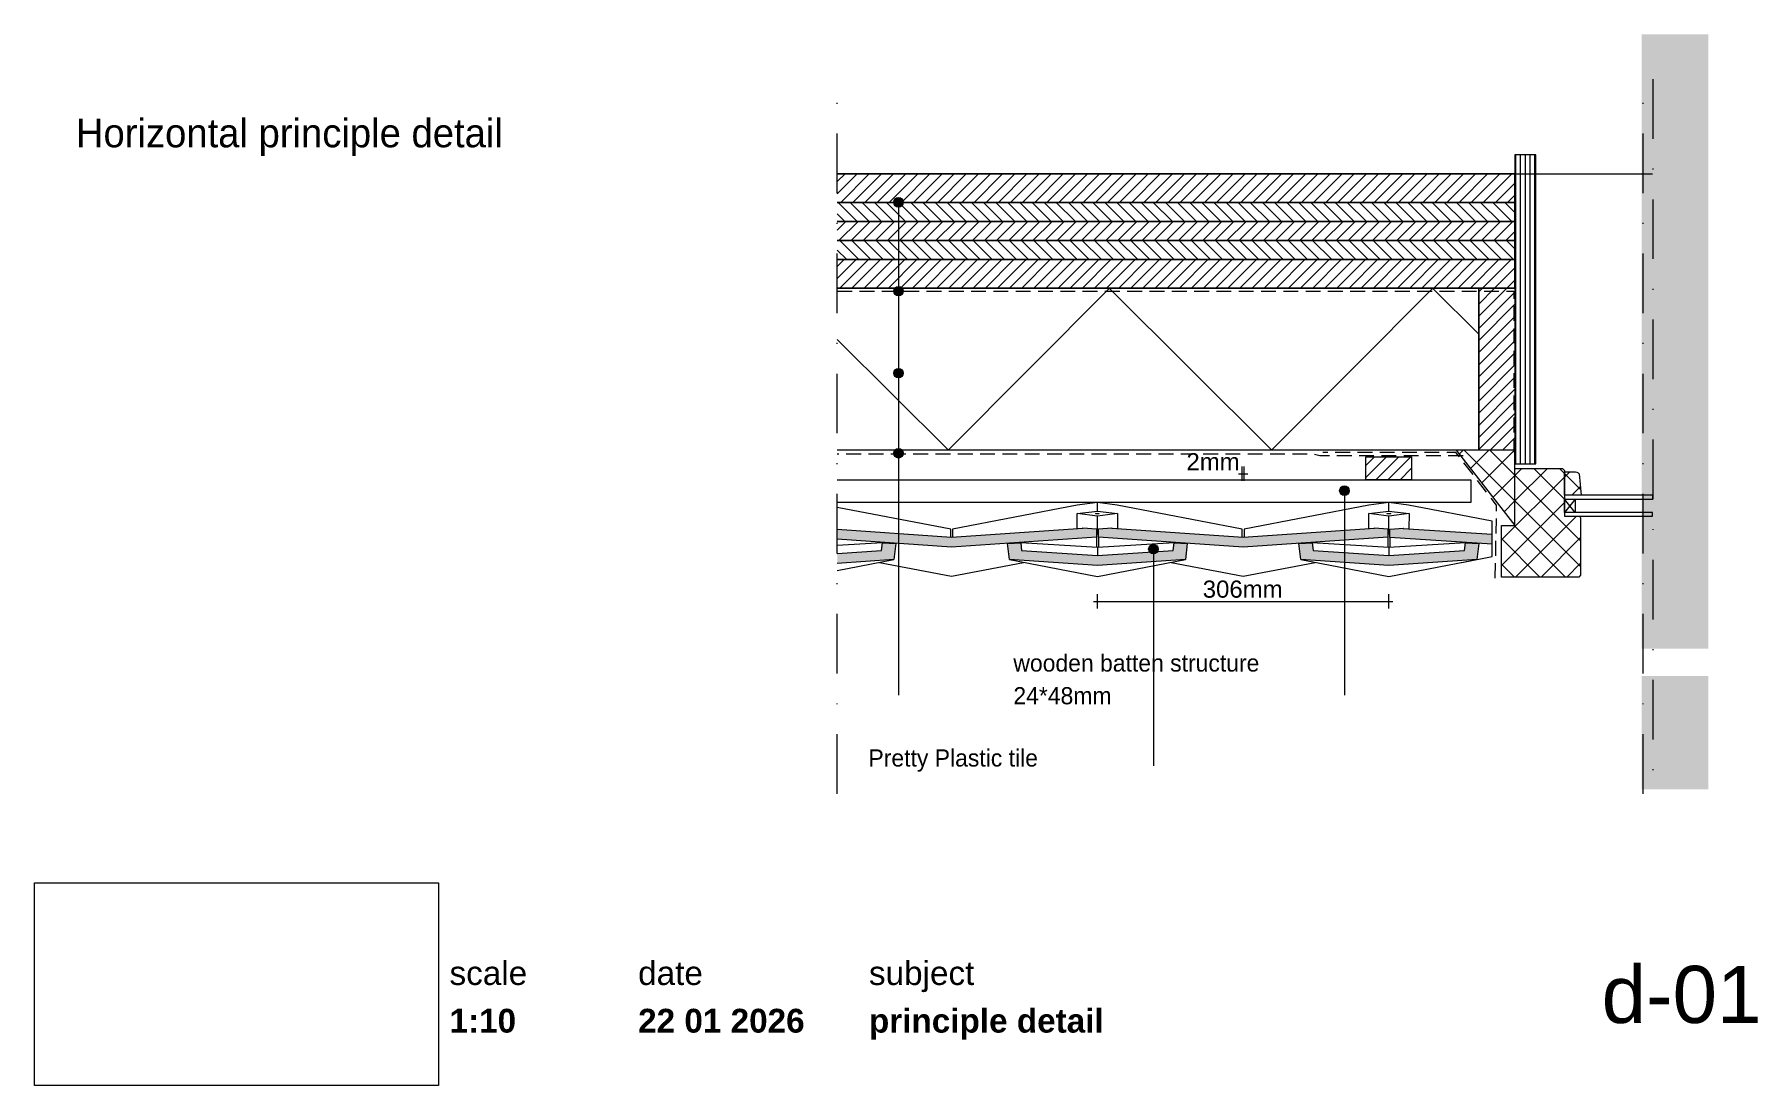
# Paper-space layout 'd-01 principle detail' of a CAD drawing. Header units: millimetres. Extents: x 14 to 195, y 11 to 272.
# Drawn here: x 13.7 to 194.6, y 11.1 to 121.4 of the extents above; entities that cross this region are included whole.
import ezdxf
from ezdxf.xclip import XClip

# ---------------------------------------------------------------- set-up
doc = ezdxf.new("R2010")
doc.units = ezdxf.units.MM
doc.header["$MEASUREMENT"] = 0
doc.header["$XCLIPFRAME"] = 0
for name, pattern in [('B0302', [12.51, 6.26, -3.125, 0, -3.125]), ('B0701', [2.3412, 1.56, -0.7812]), ('Wipeout_Contour', [1000, 0, -1000])]:
    doc.linetypes.add(name, pattern=pattern)
for name, color, linetype in [('#01', 7, 'Continuous'), ('Dim - 1_50_100', 7, 'Continuous'), ('Info - 1_50_100', 7, 'Continuous'), ('Info - 1_5_10', 7, 'Continuous'), ('Info - Nederlands', 7, 'Continuous')]:
    doc.layers.add(name, color=color, linetype=linetype)
doc.styles.add('GENERATED_STYLE_1', font='HelveticaNeue.ttc')
doc.styles.add('GENERATED_STYLE_2', font='HelveticaNeue.ttc')
doc.styles.add('GENERATED_STYLE_3', font='Helvetica.ttc')
doc.styles.add('GENERATED_STYLE_4', font='')
doc.styles.get('GENERATED_STYLE_4').set_extended_font_data('Work Sans')
picture_1 = doc.add_image_def('image1.png', size_in_pixel=(317, 159))
pattern_1 = [(45, (-428.7297, 229.6464), (-1.343503, 1.343503), []), (135, (-428.7297, 229.6464), (1.343503, 1.343503), [])]
pattern_2 = [(45, (-428.7297, 229.6464), (-0.6363961, 0.6363961), [])]
pattern_3 = [(315, (-428.7297, 229.6464), (0.6363961, 0.6363961), [])]

# ---------------------------------------------------------------- blocks, each defined once
blk = doc.blocks.new('Drawing_1_1', base_point=(-200, 60))
at = {"color": 2, "linetype": 'Continuous', "lineweight": 0}
for s, insert, char_height, attachment_point, style in [('\\A1;{\\pql;\\fHelvetica Neue|b0|i0|c0|p0;\\W1.000000;scale}', (57.28, 24.14), 2.5, 1, 'GENERATED_STYLE_1'), ('\\A1;{\\pql;\\fHelvetica Neue|b0|i0|c0|p0;\\W1.000000;date}', (77.08, 24.14), 2.5, 1, 'GENERATED_STYLE_1'), ('\\A1;{\\pql;\\fHelvetica Neue|b0|i0|c0|p0;\\W1.000000;subject}', (101.31, 24.14), 2.5, 1, 'GENERATED_STYLE_1'), ('\\A1;{\\pqr;\\fHelvetica Neue|b0|i0|c0|p0;\\W1.000000;d-01}', (195, 23.65), 6, 3, 'GENERATED_STYLE_1'), ('\\A1;{\\pql;\\fHelvetica Neue|b1|i0|c0|p0;\\W1.000000;1:10}', (57.28, 19.14), 2.5, 1, 'GENERATED_STYLE_2'), ('\\A1;{\\pql;\\fHelvetica Neue|b1|i0|c0|p0;\\W1.000000;22 01 2026}', (77.08, 19.14), 2.5, 1, 'GENERATED_STYLE_2'), ('\\A1;{\\pql;\\fHelvetica Neue|b1|i0|c0|p0;\\W1.000000;principle detail}', (101.31, 19.14), 2.5, 1, 'GENERATED_STYLE_2')]:
    blk.add_mtext(s, dxfattribs=dict(at, insert=insert, char_height=char_height, attachment_point=attachment_point, style=style))
at = {"color": 254, "linetype": 'Wipeout_Contour', "lineweight": 0, "ltscale": 174.062972}
blk.add_wipeout([(13.71, 11.09), (56.11, 11.09), (56.11, 32.35), (13.71, 32.35)], dxfattribs=at)
at = {"color": 9, "lineweight": 0}
image = blk.add_image(picture_1, insert=(13.71, 11.09), size_in_units=(42.4, 21.27), dxfattribs=at)
image.set_boundary_path([(-0.5, -0.5), (316.5, 158.5)])
blk = doc.blocks.new('Drawing_3_2', base_point=(-428.73, 229.65))
at = {"layer": '#01', "linetype": 'Continuous', "lineweight": 0, "true_color": 0x000000}
for points in [[(103.91, 103.8), (103.95, 103.61), (104.05, 103.44), (104.22, 103.34), (104.41, 103.3), (104.6, 103.34), (104.76, 103.44), (104.87, 103.61), (104.91, 103.8), (104.87, 103.99), (104.76, 104.15), (104.6, 104.26), (104.41, 104.3), (104.22, 104.26), (104.05, 104.15), (103.95, 103.99)], [(103.91, 94.48), (103.95, 94.29), (104.05, 94.12), (104.22, 94.02), (104.41, 93.98), (104.6, 94.02), (104.76, 94.12), (104.87, 94.29), (104.91, 94.48), (104.87, 94.67), (104.76, 94.83), (104.6, 94.94), (104.41, 94.98), (104.22, 94.94), (104.05, 94.83), (103.95, 94.67)], [(103.91, 85.87), (103.95, 85.68), (104.05, 85.52), (104.22, 85.41), (104.41, 85.37), (104.6, 85.41), (104.76, 85.52), (104.87, 85.68), (104.91, 85.87), (104.87, 86.06), (104.76, 86.22), (104.6, 86.33), (104.41, 86.37), (104.22, 86.33), (104.05, 86.22), (103.95, 86.06)], [(103.91, 77.46), (103.95, 77.27), (104.05, 77.11), (104.22, 77), (104.41, 76.96), (104.6, 77), (104.76, 77.11), (104.87, 77.27), (104.91, 77.46), (104.87, 77.65), (104.76, 77.82), (104.6, 77.93), (104.41, 77.96), (104.22, 77.93), (104.05, 77.82), (103.95, 77.65)], [(150.72, 73.53), (150.76, 73.34), (150.87, 73.18), (151.03, 73.07), (151.22, 73.03), (151.41, 73.07), (151.58, 73.18), (151.68, 73.34), (151.72, 73.53), (151.68, 73.72), (151.58, 73.89), (151.41, 73.99), (151.22, 74.03), (151.03, 73.99), (150.87, 73.89), (150.76, 73.72)], [(130.67, 67.4), (130.7, 67.21), (130.81, 67.04), (130.97, 66.93), (131.17, 66.9), (131.36, 66.93), (131.52, 67.04), (131.63, 67.21), (131.67, 67.4), (131.63, 67.59), (131.52, 67.75), (131.36, 67.86), (131.17, 67.9), (130.97, 67.86), (130.81, 67.75), (130.7, 67.59)]]:
    blk.add_hatch(color=18, dxfattribs=at).paths.add_polyline_path(points)
at = {"layer": '#01', "linetype": 'Continuous', "lineweight": 0, "true_color": 0xe4e7e8}
for points in [[(109.99, 68.65), (97.99, 69.48), (97.99, 68.44), (109.99, 67.61), (125.19, 68.66), (125.19, 69.54), (123.77, 69.63), (123.77, 69.61)], [(140.59, 68.65), (126.81, 69.61), (126.81, 69.63), (125.39, 69.54), (125.39, 68.66), (140.59, 67.61), (155.79, 68.66), (155.79, 69.54), (154.37, 69.63), (154.37, 69.61)], [(157.41, 69.58), (155.99, 69.49), (155.99, 68.61), (166.72, 67.9), (166.72, 68.95), (157.4, 69.56)], [(97.99, 66.94), (97.99, 65.9), (103.93, 66.3), (104.13, 67.97), (102.74, 68.06), (102.63, 67.26)], [(115.84, 67.97), (116.05, 66.3), (125.29, 65.68), (134.53, 66.3), (134.73, 67.97), (133.34, 68.06), (133.23, 67.26), (125.29, 66.72), (117.34, 67.26), (117.24, 68.06)], [(146.44, 67.97), (146.65, 66.3), (155.89, 65.68), (165.13, 66.3), (165.33, 67.97), (163.94, 68.06), (163.83, 67.26), (155.89, 66.72), (147.94, 67.26), (147.84, 68.06)]]:
    blk.add_hatch(color=254, dxfattribs=at).paths.add_polyline_path(points)
at = {"layer": 'Info - 1_50_100', "linetype": 'Continuous', "lineweight": 0, "true_color": 0x000000}
h = blk.add_hatch(dxfattribs=at)
h.set_pattern_fill('325_Houtachtig_plaatmate_E3', color=18, style=0, pattern_type=2)
h.set_pattern_definition([(90, (170.2233, 143.45415), (-0.5, 0), [])])
h.paths.add_polyline_path([(171.32, 108.78), (169.12, 108.78), (169.12, 76.36), (171.32, 76.36)])
h = blk.add_hatch(dxfattribs=at)
h.set_pattern_fill('310_Naaldhout__01__0002', color=18, style=0, pattern_type=2)
h.set_pattern_definition(pattern_2)
h.paths.add_polyline_path([(169.12, 106.78), (97.99, 106.78), (97.99, 103.78), (169.12, 103.78)])
h = blk.add_hatch(dxfattribs=at)
h.set_pattern_fill('310_Naaldhout__02__0002', color=18, style=0, pattern_type=2)
h.set_pattern_definition(pattern_3)
h.paths.add_polyline_path([(169.12, 103.78), (97.99, 103.78), (97.99, 101.78), (169.12, 101.78)])
h = blk.add_hatch(dxfattribs=at)
h.set_pattern_fill('310_Naaldhout__01__0002', color=18, style=0, pattern_type=2)
h.set_pattern_definition(pattern_2)
h.paths.add_polyline_path([(169.12, 101.78), (97.99, 101.78), (97.99, 99.78), (169.12, 99.78)])
h = blk.add_hatch(dxfattribs=at)
h.set_pattern_fill('310_Naaldhout__02__0002', color=18, style=0, pattern_type=2)
h.set_pattern_definition(pattern_3)
h.paths.add_polyline_path([(169.12, 99.78), (97.99, 99.78), (97.99, 97.78), (169.12, 97.78)])
h = blk.add_hatch(dxfattribs=at)
h.set_pattern_fill('310_Naaldhout__01__0002', color=18, style=0, pattern_type=2)
h.set_pattern_definition(pattern_2)
h.paths.add_polyline_path([(169.12, 97.78), (97.99, 97.78), (97.99, 94.78), (169.12, 94.78)])
h = blk.add_hatch(dxfattribs=at)
h.set_pattern_fill('415_Isolatie_ruit_0002', color=18, style=0, pattern_type=2)
h.set_pattern_definition([(135.15, (109.64, 77.777), (16.881, 16.97), []), (225.15, (109.64, 77.777), (-17.06, 16.97), [])])
h.paths.add_polyline_path([(165.32, 94.78), (97.99, 94.78), (97.99, 77.78), (165.32, 77.78)])
h = blk.add_hatch(dxfattribs=at)
h.set_pattern_fill('310_Naaldhout__01__0002', color=18, style=0, pattern_type=2)
h.set_pattern_definition(pattern_2)
h.paths.add_polyline_path([(169.12, 77.78), (169.12, 94.78), (165.32, 94.78), (165.32, 77.78)])
at = {"layer": 'Info - 1_5_10', "linetype": 'Continuous', "lineweight": 0, "true_color": 0x99a3a6}
h = blk.add_hatch(dxfattribs=at)
h.set_pattern_fill('310_Naaldhout__01__0002', color=253, style=0, pattern_type=2)
h.set_pattern_definition(pattern_2)
h.paths.add_polyline_path([(153.48, 74.68), (158.28, 74.68), (158.28, 77.08), (153.48, 77.08)])
h = blk.add_hatch(dxfattribs=at)
h.set_pattern_fill('305_Loofhout__02__0002', color=253, style=0, pattern_type=2)
h.set_pattern_definition(pattern_1)
h.paths.add_polyline_path([(169.12, 77.78), (162.94, 77.78), (169.12, 69.86)])
h = blk.add_hatch(dxfattribs=at)
h.set_pattern_fill('305_Loofhout__02__0002', color=253, style=0, pattern_type=2)
h.set_pattern_definition(pattern_1)
h.paths.add_polyline_path([(167.72, 69.86), (167.72, 64.46), (175.82, 64.46), (176.02, 64.66), (176.02, 70.66), (175.92, 70.85), (174.32, 70.85), (174.32, 73.96), (174.32, 75.66), (174.12, 75.86), (169.12, 75.86), (169.12, 69.86)])
h = blk.add_hatch(dxfattribs=at)
h.set_pattern_fill('305_Loofhout__02__0002', color=253, style=0, pattern_type=2)
h.set_pattern_definition(pattern_1)
h.paths.add_polyline_path([(174.32, 73.05), (176.09, 73.05), (175.86, 75.29, 0.246914), (175.31, 75.51), (174.32, 75.51)])
at = {"layer": '#01', "color": 9, "linetype": 'Continuous', "lineweight": 0}
for p, q in [((169.12, 106.78), (183.56, 106.78)), ((104.41, 103.3), (104.41, 58.28)), ((104.41, 93.98), (104.41, 52.06)), ((104.41, 85.37), (104.41, 60.47)), ((104.41, 76.96), (104.41, 52.06)), ((151.22, 73.03), (151.22, 52.06)), ((175.45, 71.25), (174.32, 72.65)), ((175.45, 72.65), (174.32, 71.25)), ((109.89, 69.49), (97.99, 71.78)), ((123.17, 72.01), (110.09, 69.49)), ((125.29, 72.28), (123.17, 72.01)), ((123.17, 71.12), (125.29, 71.38)), ((123.17, 69.57), (123.17, 71.12)), ((125.29, 70.85), (123.17, 71.12)), ((125.09, 71.12), (125.15, 71.13)), ((125.15, 71.1), (125.09, 71.12)), ((125.15, 71.13), (125.29, 71.14)), ((125.29, 71.09), (125.15, 71.1)), ((127.36, 72.02), (125.29, 72.28)), ((125.29, 71.38), (125.29, 72.28)), ((125.29, 71.38), (127.41, 71.12)), ((125.29, 71.14), (125.43, 71.13)), ((127.41, 71.12), (125.29, 70.85)), ((125.43, 71.1), (125.29, 71.09)), ((125.29, 69.01), (125.29, 70.85)), ((125.43, 71.13), (125.49, 71.12)), ((125.49, 71.12), (125.43, 71.1)), ((140.49, 69.49), (127.36, 72.02)), ((127.41, 71.12), (127.4, 69.57)), ((153.77, 72.01), (140.69, 69.49)), ((155.89, 72.28), (153.77, 72.01)), ((153.77, 71.12), (155.89, 71.38)), ((153.77, 69.54), (153.77, 71.12)), ((155.89, 70.85), (153.77, 71.12)), ((155.69, 71.12), (155.75, 71.13)), ((155.75, 71.1), (155.69, 71.12)), ((155.75, 71.13), (155.89, 71.14)), ((155.89, 71.09), (155.75, 71.1)), ((157.96, 72.02), (155.89, 72.28)), ((155.89, 71.38), (155.89, 72.28)), ((155.89, 71.38), (158.01, 71.12)), ((155.89, 71.14), (156.03, 71.13)), ((158.01, 71.12), (155.89, 70.85)), ((156.03, 71.1), (155.89, 71.09)), ((155.89, 69.01), (155.89, 70.85)), ((156.03, 71.13), (156.09, 71.12)), ((156.09, 71.12), (156.03, 71.1)), ((166.72, 70.33), (157.96, 72.02)), ((158.01, 71.12), (158, 69.52)), ((109.89, 68.66), (109.89, 69.49)), ((110.09, 69.49), (110.09, 68.65)), ((125.19, 69.03), (125.29, 69.01)), ((125.29, 69.01), (125.39, 69.03)), ((140.49, 68.66), (140.49, 69.49)), ((140.69, 69.49), (140.69, 68.65)), ((155.79, 69.03), (155.89, 69.01)), ((155.89, 69.01), (155.99, 69.03)), ((166.72, 68.95), (166.72, 70.33)), ((166.72, 66.61), (166.72, 68.95)), ((102.74, 68.06), (97.99, 67.78)), ((125.29, 67.58), (117.24, 68.06)), ((125.19, 68.66), (125.19, 67.59)), ((133.34, 68.06), (125.29, 67.58)), ((125.29, 67.58), (125.29, 66.72)), ((125.39, 68.66), (125.39, 67.59)), ((155.89, 67.58), (147.84, 68.06)), ((155.79, 68.66), (155.79, 67.59)), ((163.94, 68.06), (155.89, 67.58)), ((155.89, 67.58), (155.89, 66.72)), ((156, 68.62), (156, 67.6)), ((97.99, 65.16), (103.93, 66.3)), ((102.43, 65.99), (109.99, 64.54)), ((109.99, 64.54), (117.55, 65.99)), ((116.05, 66.3), (125.29, 64.52)), ((125.29, 64.52), (134.53, 66.3)), ((131.17, 66.9), (131.17, 44.64)), ((133.03, 65.99), (140.59, 64.54)), ((140.59, 64.54), (148.15, 65.99)), ((146.65, 66.3), (155.89, 64.52)), ((155.89, 64.52), (165.13, 66.3)), ((163.56, 66), (166.72, 66.61))]:
    blk.add_line(p, q, dxfattribs=at)
at = {"layer": '#01', "color": 2, "linetype": 'Continuous', "lineweight": 0}
for p, q in [((97.99, 69.48), (109.99, 68.65)), ((109.99, 68.65), (123.77, 69.61)), ((123.77, 69.61), (123.77, 69.63)), ((123.77, 69.63), (125.19, 69.54)), ((125.19, 69.54), (125.19, 68.66)), ((125.39, 69.54), (126.81, 69.63)), ((125.39, 68.66), (125.39, 69.54)), ((126.81, 69.63), (126.81, 69.61)), ((126.81, 69.61), (140.59, 68.65)), ((140.59, 68.65), (154.37, 69.61)), ((154.37, 69.61), (154.37, 69.63)), ((154.37, 69.63), (155.79, 69.54)), ((155.79, 69.54), (155.79, 68.66)), ((155.99, 69.49), (157.41, 69.58)), ((155.99, 68.61), (155.99, 69.49)), ((157.41, 69.58), (157.4, 69.56)), ((157.4, 69.56), (166.72, 68.95)), ((109.99, 67.61), (97.99, 68.44)), ((97.99, 66.94), (102.63, 67.26)), ((102.63, 67.26), (102.74, 68.06)), ((102.74, 68.06), (104.13, 67.97)), ((104.13, 67.97), (103.93, 66.3)), ((125.19, 68.66), (109.99, 67.61)), ((115.84, 67.97), (117.24, 68.06)), ((116.05, 66.3), (115.84, 67.97)), ((117.24, 68.06), (117.34, 67.26)), ((117.34, 67.26), (125.29, 66.72)), ((125.29, 66.72), (133.23, 67.26)), ((140.59, 67.61), (125.39, 68.66)), ((133.23, 67.26), (133.34, 68.06)), ((133.34, 68.06), (134.73, 67.97)), ((134.73, 67.97), (134.53, 66.3)), ((155.79, 68.66), (140.59, 67.61)), ((146.44, 67.97), (147.84, 68.06)), ((146.65, 66.3), (146.44, 67.97)), ((147.84, 68.06), (147.94, 67.26)), ((147.94, 67.26), (155.89, 66.72)), ((155.89, 66.72), (163.83, 67.26)), ((166.72, 67.9), (155.99, 68.61)), ((163.83, 67.26), (163.94, 68.06)), ((163.94, 68.06), (165.33, 67.97)), ((165.33, 67.97), (165.13, 66.3)), ((103.93, 66.3), (97.99, 65.9)), ((125.29, 65.68), (116.05, 66.3)), ((134.53, 66.3), (125.29, 65.68)), ((155.89, 65.68), (146.65, 66.3)), ((165.13, 66.3), (155.89, 65.68))]:
    blk.add_line(p, q, dxfattribs=at)
at = {"layer": '#01', "color": 9, "linetype": 'B0302', "lineweight": 0, "flags": 128}
blk.add_lwpolyline([(183.6, 116.72), (183.6, 44.1)], dxfattribs=at)
at = {"layer": '#01', "color": 2, "linetype": 'B0701', "lineweight": 0, "flags": 128}
for points in [[(97.99, 94.48), (168.99, 94.48), (168.99, 77.58)], [(167.06, 64.36), (167.2, 72.01), (162.93, 77.54), (148.95, 77.54)]]:
    blk.add_lwpolyline(points, dxfattribs=at)
at = {"layer": '#01', "color": 1, "linetype": 'Continuous', "lineweight": 0}
for centre in [(104.41, 103.8), (104.41, 94.48), (104.41, 85.87), (104.41, 77.46), (151.22, 73.53), (131.17, 67.4)]:
    blk.add_circle(centre, 0.5, dxfattribs=at)
at = {"layer": 'Dim - 1_50_100', "color": 1, "linetype": 'Continuous', "lineweight": 0}
for p, q in [((140.49, 74.56), (140.49, 76.06)), ((140.69, 74.56), (140.69, 76.06)), ((140.09, 75.31), (140.49, 75.31)), ((140.49, 75.31), (140.69, 75.31)), ((140.69, 75.31), (141.09, 75.31)), ((124.89, 61.91), (125.29, 61.91)), ((125.29, 61.16), (125.29, 62.66)), ((125.29, 61.91), (155.89, 61.91)), ((155.89, 61.16), (155.89, 62.66)), ((155.89, 61.91), (156.29, 61.91))]:
    blk.add_line(p, q, dxfattribs=at)
at = {"layer": 'Info - 1_50_100', "color": 9, "linetype": 'Continuous', "lineweight": 0, "flags": 128}
blk.add_lwpolyline([(171.32, 108.78), (169.12, 108.78), (169.12, 76.36), (171.32, 76.36)], close=True, dxfattribs=at)
for points in [[(97.99, 106.78), (169.12, 106.78), (169.12, 103.78), (97.99, 103.78)], [(97.99, 103.78), (169.12, 103.78), (169.12, 101.78), (97.99, 101.78)], [(97.99, 101.78), (169.12, 101.78), (169.12, 99.78), (97.99, 99.78)], [(97.99, 99.78), (169.12, 99.78), (169.12, 97.78), (97.99, 97.78)], [(97.99, 97.78), (169.12, 97.78), (169.12, 94.78), (97.99, 94.78)], [(97.99, 74.68), (164.51, 74.68), (164.51, 72.28), (97.99, 72.28)]]:
    blk.add_lwpolyline(points, dxfattribs=at)
at = {"layer": 'Info - 1_50_100', "color": 4, "linetype": 'Continuous', "lineweight": 0, "flags": 128}
blk.add_lwpolyline([(97.99, 94.78), (169.12, 94.78), (169.12, 106.78), (97.99, 106.78)], dxfattribs=at)
at = {"layer": 'Info - 1_50_100', "color": 1, "linetype": 'Continuous', "lineweight": 0, "flags": 128}
blk.add_lwpolyline([(97.99, 94.78), (165.32, 94.78), (165.32, 77.78), (97.99, 77.78)], dxfattribs=at)
at = {"layer": 'Info - 1_50_100', "color": 2, "linetype": 'Continuous', "lineweight": 0, "flags": 128}
blk.add_lwpolyline([(169.12, 77.78), (165.32, 77.78), (165.32, 94.78), (169.12, 94.78)], close=True, dxfattribs=at)
at = {"layer": 'Info - 1_50_100', "color": 2, "linetype": 'B0701', "lineweight": 0, "flags": 128}
blk.add_lwpolyline([(163.69, 77.2), (148.63, 77.2), (147.87, 77.36), (97.99, 77.36)], dxfattribs=at)
at = {"layer": 'Info - 1_5_10', "color": 1, "linetype": 'Continuous', "lineweight": 0, "flags": 128}
for points in [[(153.48, 74.68), (153.48, 77.08), (158.28, 77.08), (158.28, 74.68)], [(174.32, 71.25), (174.32, 72.65), (175.45, 72.65), (175.45, 71.25)]]:
    blk.add_lwpolyline(points, close=True, dxfattribs=at)
at = {"layer": 'Info - 1_5_10', "color": 2, "linetype": 'Continuous', "lineweight": 0, "flags": 128}
for points in [[(169.12, 77.78), (162.94, 77.78), (169.12, 69.86)], [(167.72, 69.86), (169.12, 69.86), (169.12, 75.86), (174.12, 75.86), (174.32, 75.66), (174.32, 73.96), (174.32, 70.85), (175.92, 70.85), (176.02, 70.66), (176.02, 64.66), (175.82, 64.46), (167.72, 64.46)]]:
    blk.add_lwpolyline(points, close=True, dxfattribs=at)
blk.add_lwpolyline([(174.32, 73.05), (174.32, 75.51), (175.31, 75.51, -0.246914), (175.86, 75.29), (176.09, 73.05)], format="xyb", close=True, dxfattribs=at)
at = {"layer": 'Info - 1_5_10', "color": 9, "linetype": 'Continuous', "lineweight": 0, "flags": 128}
for points in [[(174.32, 73.05), (174.32, 72.65), (183.59, 72.65), (183.59, 73.05)], [(174.32, 71.25), (174.32, 70.85), (183.57, 70.85), (183.57, 71.25)]]:
    blk.add_lwpolyline(points, close=True, dxfattribs=at)
at = {"layer": 'Dim - 1_50_100', "color": 2, "linetype": 'Continuous', "lineweight": 0, "char_height": 1.8, "attachment_point": 7, "style": 'GENERATED_STYLE_3'}
for s, insert, width in [('\\A1;{\\pql;\\fHelvetica|b0|i0|c0|p0;\\W1.000000;2mm}', (134.64, 75.67), 5.6469), ('\\A1;{\\pql;\\fHelvetica|b0|i0|c0|p0;\\W1.000000;306mm}', (136.35, 62.27), 8.4735)]:
    blk.add_mtext(s, dxfattribs=dict(at, insert=insert, width=width))
at = {"layer": 'Info - Nederlands', "color": 2, "linetype": 'Continuous', "lineweight": 0, "char_height": 1.8, "attachment_point": 4, "style": 'GENERATED_STYLE_4'}
for s, insert, line_spacing_factor in [('\\A1;{\\pql;\\fWork Sans|b0|i0|c0|p0;\\W1.000000;wall\\P\\pql;\\fWork Sans|b0|i0|c0|p0;\\W1.000000;vapour barrier\\P\\pql;\\fWork Sans|b0|i0|c0|p0;\\C9;\\H1.000060x;\\W1.000000;insulation\\P\\pql;\\fWork Sans|b0|i0|c0|p0;\\C2;\\H0.999940x;\\W1.000000;waterproof membrane}', (74.48, 55.14), 1.064799), ('\\A1;{\\pql;\\fWork Sans|b0|i0|c0|p0;\\W1.000000;wooden batten structure\\P\\pql;\\fWork Sans|b0|i0|c0|p0;\\W1.000000;24*48mm}', (116.47, 53.71), 1.144272)]:
    blk.add_mtext(s, dxfattribs=dict(at, insert=insert, line_spacing_factor=line_spacing_factor))
at = {"layer": 'Info - Nederlands', "color": 2, "linetype": 'Continuous', "lineweight": 0, "insert": (101.26, 45.2), "char_height": 1.8, "attachment_point": 4, "style": 'GENERATED_STYLE_4'}
blk.add_mtext('\\A1;{\\pql;\\fWork Sans|b0|i0|c0|p0;\\W1.000000;Pretty Plastic tile }', dxfattribs=at)

psp = doc.layouts.new('d-01 principle detail')

# ---------------------------------------------------------------- hatches: boundary and pattern name
at = {"layer": 'Info - 1_5_10', "linetype": 'Continuous', "lineweight": 0}
for points in [[(189.42, 121.42), (189.42, 56.96), (182.42, 56.96), (182.42, 121.42)], [(189.42, 54.09), (189.42, 42.17), (182.42, 42.17), (182.42, 54.09)]]:
    psp.add_hatch(color=255, dxfattribs=at).paths.add_polyline_path(points)

# ---------------------------------------------------------------- linework, layer by layer
at = {"layer": '#01', "color": 2, "linetype": 'B0302', "lineweight": 0}
for p, q in [((97.99, 41.72), (97.99, 116.72)), ((182.6, 41.72), (182.6, 116.72))]:
    psp.add_line(p, q, dxfattribs=at)

# ---------------------------------------------------------------- block references
at = {"color": 4, "linetype": 'Continuous', "lineweight": 0}
ref = psp.add_blockref('Drawing_3_2', (-428.73, 229.65), dxfattribs=at)
XClip(ref).set_block_clipping_path([(97.9867431447, 36.8898033424), (186.637351359, 116.7241398013)])
ref = psp.add_blockref('Drawing_1_1', (-200, 60), dxfattribs=at)
XClip(ref).set_block_clipping_path([(-287.3178906032, -75.7273941135), (502.7286062445, 56.3449743075)])

# ---------------------------------------------------------------- texts
at = {"layer": 'Info - 1_5_10', "color": 2, "linetype": 'Continuous', "lineweight": 0, "insert": (18.06, 108.67), "char_height": 3, "attachment_point": 7, "style": 'GENERATED_STYLE_4'}
psp.add_mtext('\\A1;{\\pql;\\fWork Sans|b0|i0|c0|p0;\\W1.000000;Horizontal principle detail}', dxfattribs=at)

doc.saveas('drawing.dxf')
